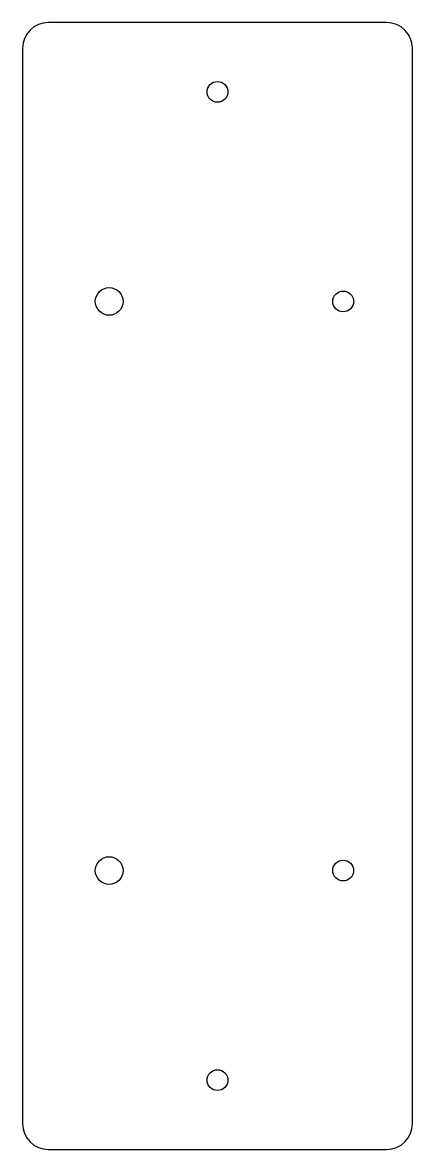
# Model space of a CAD drawing. Header units: millimetres. Extents: x 0 to 45, y 0 to 130.
import ezdxf

# ---------------------------------------------------------------- set-up
doc = ezdxf.new("R2010")
doc.units = ezdxf.units.MM

msp = doc.modelspace()

# ---------------------------------------------------------------- linework, layer by layer
at = {"color": 7, "linetype": 'Continuous', "lineweight": 25}
for p, q in [((42, 130), (3, 130)), ((0, 127), (0, 3)), ((45, 3), (45, 127)), ((3, 0), (42, 0))]:
    msp.add_line(p, q, dxfattribs=at)
for centre, radius in [((22.5, 122), 1.2), ((10, 97.825), 1.6), ((37, 97.825), 1.2), ((10, 32.175), 1.6), ((37, 32.175), 1.2), ((22.5, 8), 1.2)]:
    msp.add_circle(centre, radius, dxfattribs=at)
for centre, start, end in [((3, 127), 90, 180), ((42, 127), 0, 90), ((3, 3), 180, 270), ((42, 3), 270, 0)]:
    msp.add_arc(centre, 3, start, end, dxfattribs=at)

doc.saveas('drawing.dxf')
